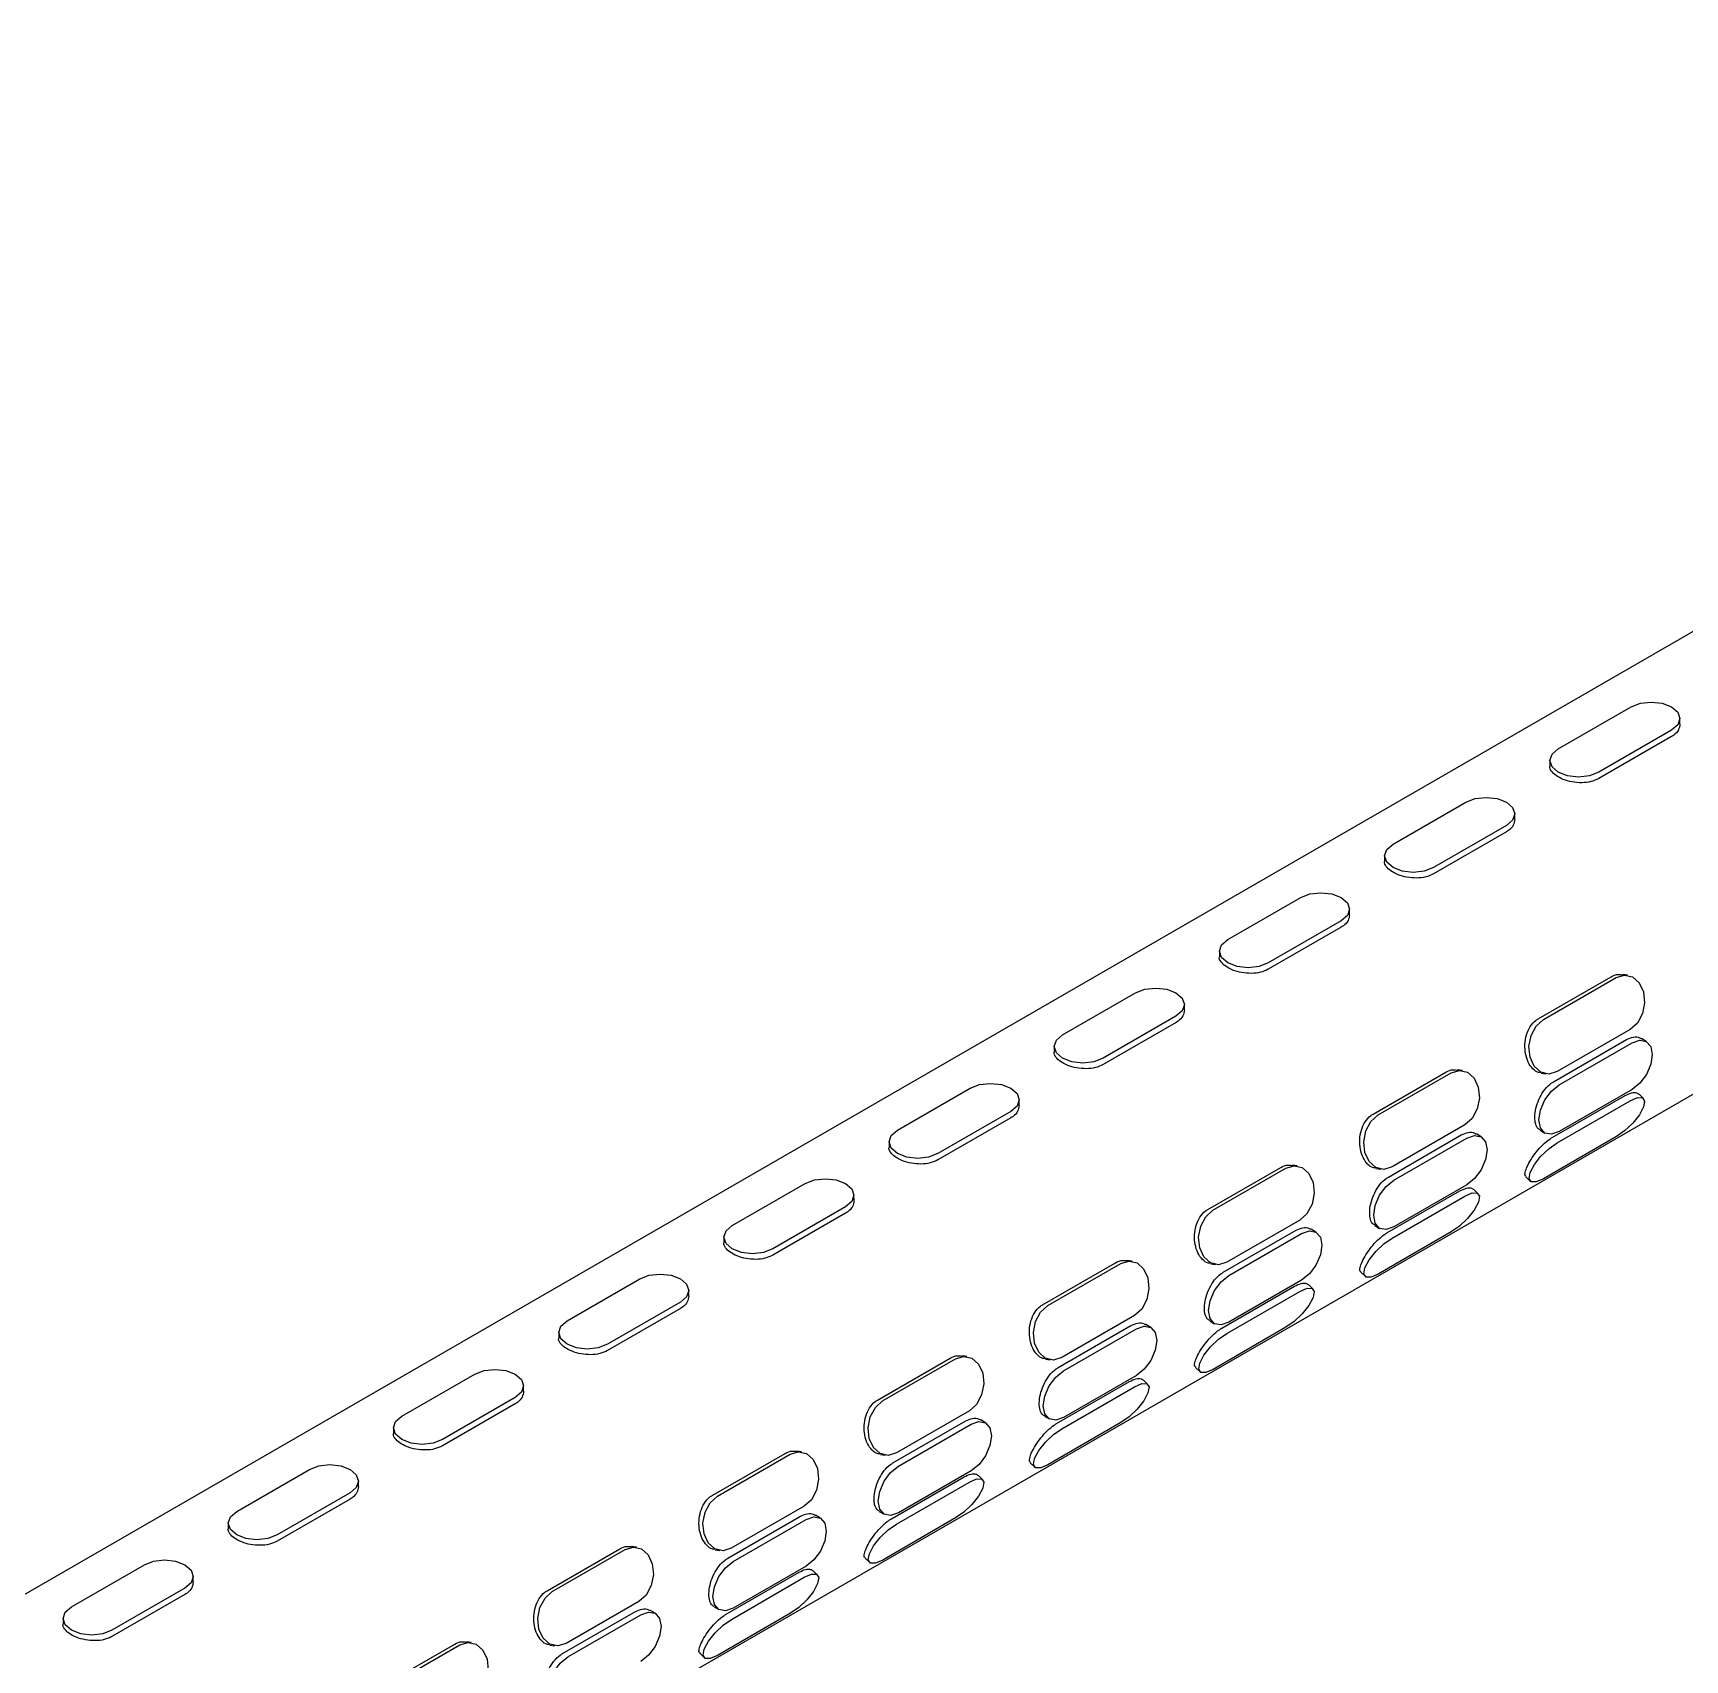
# Model space of a CAD drawing. Extents: x -1084 to 1049, y -151 to 450.
# Drawn here: x -583.2 to -523.1, y 298.6 to 357.8 of the extents above; entities that cross this region are included whole.
import ezdxf

# ---------------------------------------------------------------- set-up
doc = ezdxf.new("R2010")
doc.units = 0
doc.header["$LTSCALE"] = 23.1
doc.header["$MEASUREMENT"] = 0
doc.layers.get('0').update_dxf_attribs({"linetype": 'CONTINUOUS'})

msp = doc.modelspace()

# ---------------------------------------------------------------- linework, layer by layer
at = {"color": 7, "linetype": 'Continuous', "lineweight": 25}
for p, q in [((-485.02756, 357.77315), (-657.6622, 258.11329)), ((-650.37186, 245.48467), (-477.73722, 345.14453)), ((-527.66867, 331.71697), (-525.01729, 333.24758)), ((-523.5443, 332.39881), (-526.19568, 330.86819)), ((-523.23907, 332.62344), (-523.23923, 332.82402)), ((-523.54411, 332.16754), (-526.1955, 330.63693)), ((-527.97374, 331.29175), (-527.97358, 331.09116)), ((-533.67848, 328.24758), (-531.02709, 329.77819)), ((-529.24888, 329.15405), (-529.24904, 329.35464)), ((-529.5541, 328.92942), (-532.20549, 327.39881)), ((-529.55392, 328.69815), (-532.2053, 327.16754)), ((-533.98354, 327.82236), (-533.98338, 327.62178)), ((-539.68828, 324.77819), (-537.0369, 326.30881)), ((-535.25868, 325.68466), (-535.25884, 325.88525)), ((-535.56391, 325.46003), (-538.21529, 323.92942)), ((-535.56372, 325.22877), (-538.21511, 323.69816)), ((-539.99335, 324.35298), (-539.99319, 324.15239)), ((-528.39638, 321.89492), (-525.74499, 323.42554)), ((-528.20833, 321.86563), (-525.55695, 323.39624)), ((-525.14409, 323.48069), (-525.31837, 323.50784)), ((-545.69809, 321.30881), (-543.04671, 322.83942)), ((-541.26849, 322.21527), (-541.26865, 322.41586)), ((-541.57371, 321.99064), (-544.2251, 320.46003)), ((-541.57353, 321.75938), (-544.22492, 320.22877)), ((-527.83519, 319.60756), (-525.1838, 321.13818)), ((-525.05188, 321.50683), (-527.70327, 319.97622)), ((-527.63501, 319.49222), (-524.98363, 321.02283)), ((-524.46293, 321.07442), (-524.63674, 321.17457)), ((-546.00316, 320.88359), (-546.003, 320.683)), ((-534.40618, 318.42554), (-531.7548, 319.95615)), ((-534.21814, 318.39624), (-531.56675, 319.92685)), ((-531.1539, 320.0113), (-531.32817, 320.03845)), ((-528.2904, 319.91893), (-528.11613, 319.89178)), ((-551.7079, 317.83942), (-549.05651, 319.37003)), ((-524.98227, 319.32109), (-527.63366, 317.79048)), ((-524.56592, 318.99876), (-524.72331, 319.15558)), ((-547.58352, 318.52126), (-550.23491, 316.99064)), ((-547.2783, 318.74589), (-547.27845, 318.94647)), ((-527.88937, 317.57221), (-525.23799, 319.10282)), ((-527.7012, 317.38472), (-525.04982, 318.91534)), ((-547.58334, 318.28999), (-550.23472, 316.75938)), ((-531.06169, 318.03745), (-533.71307, 316.50683)), ((-552.01296, 317.4142), (-552.0128, 317.21361)), ((-533.845, 316.13818), (-531.19361, 317.66879)), ((-533.64482, 316.02283), (-530.99343, 317.55344)), ((-530.47274, 317.60503), (-530.64655, 317.70518)), ((-528.32817, 317.83904), (-528.15436, 317.73889)), ((-525.55234, 317.60652), (-528.20372, 316.07591)), ((-540.41599, 314.95615), (-537.7646, 316.48676)), ((-540.22795, 314.92685), (-537.57656, 316.45747)), ((-537.1637, 316.54191), (-537.33798, 316.56906)), ((-534.30021, 316.44954), (-534.12593, 316.42239)), ((-528.84501, 316.14931), (-528.68762, 315.99249)), ((-557.7177, 314.37003), (-555.06632, 315.90064)), ((-533.89918, 314.10282), (-531.24779, 315.63344)), ((-530.99208, 315.8517), (-533.64346, 314.32109)), ((-530.57572, 315.52937), (-530.73311, 315.68619)), ((-553.59333, 315.05187), (-556.24471, 313.52126)), ((-553.2881, 315.2765), (-553.28826, 315.47709)), ((-533.71101, 313.91534), (-531.05962, 315.44595)), ((-553.59314, 314.8206), (-556.24453, 313.28999)), ((-537.0715, 314.56806), (-539.72288, 313.03745)), ((-534.33797, 314.36965), (-534.16416, 314.2695)), ((-558.02277, 313.94481), (-558.02261, 313.74423)), ((-539.8548, 312.66879), (-537.20342, 314.1994)), ((-539.65463, 312.55344), (-537.00324, 314.08405)), ((-536.48254, 314.13564), (-536.65635, 314.2358)), ((-531.56214, 314.13714), (-534.21353, 312.60652)), ((-546.4258, 311.48676), (-543.77441, 313.01737)), ((-546.23775, 311.45747), (-543.58637, 312.98808)), ((-543.17351, 313.07252), (-543.34779, 313.09967)), ((-540.31002, 312.98015), (-540.13574, 312.953)), ((-534.85482, 312.67992), (-534.69743, 312.5231)), ((-563.72751, 310.90064), (-561.07613, 312.43126)), ((-559.29791, 311.80711), (-559.29807, 312.0077)), ((-539.90898, 310.63344), (-537.2576, 312.16405)), ((-539.72082, 310.44595), (-537.06943, 311.97656)), ((-537.00189, 312.38231), (-539.65327, 310.8517)), ((-536.58553, 312.05998), (-536.74292, 312.21681)), ((-559.60313, 311.58248), (-562.25452, 310.05187)), ((-559.60295, 311.35122), (-562.25434, 309.82061)), ((-545.86461, 309.1994), (-543.21322, 310.73001)), ((-543.0813, 311.09867), (-545.73269, 309.56806)), ((-542.49235, 310.66626), (-542.66616, 310.76641)), ((-540.34778, 310.90027), (-540.17397, 310.80011)), ((-564.03258, 310.47543), (-564.03242, 310.27484)), ((-545.66443, 309.08405), (-543.01305, 310.61467)), ((-537.57195, 310.66775), (-540.22334, 309.13714)), ((-552.4356, 308.01737), (-549.78422, 309.54799)), ((-552.24756, 307.98808), (-549.59617, 309.51869)), ((-549.18332, 309.60314), (-549.35759, 309.63029)), ((-546.31982, 309.51076), (-546.14555, 309.48361)), ((-569.73732, 307.43126), (-567.08593, 308.96187)), ((-543.01169, 308.91293), (-545.66308, 307.38232)), ((-540.86463, 309.21054), (-540.70724, 309.05371)), ((-565.30771, 308.33772), (-565.30787, 308.53831)), ((-545.91879, 307.16405), (-543.26741, 308.69466)), ((-545.73062, 306.97656), (-543.07924, 308.50717)), ((-542.59534, 308.5906), (-542.75273, 308.74742)), ((-565.61294, 308.11309), (-568.26433, 306.58248)), ((-565.61276, 307.88183), (-568.26414, 306.35122)), ((-551.87442, 305.73001), (-549.22303, 307.26063)), ((-549.09111, 307.62928), (-551.74249, 306.09867)), ((-551.67424, 305.61467), (-549.02285, 307.14528)), ((-548.50216, 307.19687), (-548.67597, 307.29702)), ((-546.35759, 307.43088), (-546.18377, 307.33073)), ((-543.58176, 307.19836), (-546.23314, 305.66775)), ((-570.04238, 307.00604), (-570.04222, 306.80545)), ((-558.44541, 304.54799), (-555.79402, 306.0786)), ((-558.25737, 304.51869), (-555.60598, 306.0493)), ((-555.19312, 306.13375), (-555.3674, 306.1609)), ((-552.32963, 306.04138), (-552.15535, 306.01423)), ((-575.74712, 303.96187), (-573.09574, 305.49248)), ((-549.0215, 305.44354), (-551.67288, 303.91293)), ((-546.87443, 305.74115), (-546.71704, 305.58433)), ((-571.31752, 304.86834), (-571.31768, 305.06892)), ((-551.9286, 303.69466), (-549.27721, 305.22527)), ((-551.74043, 303.50717), (-549.08904, 305.03779)), ((-548.60514, 305.12121), (-548.76253, 305.27803)), ((-571.62275, 304.64371), (-574.27413, 303.11309)), ((-571.62256, 304.41244), (-574.27395, 302.88183)), ((-555.10091, 304.15989), (-557.7523, 302.62928)), ((-576.05219, 303.53665), (-576.05203, 303.33606)), ((-557.88422, 302.26063), (-555.23284, 303.79124)), ((-557.68405, 302.14528), (-555.03266, 303.67589)), ((-554.51196, 303.72748), (-554.68577, 303.82763)), ((-552.36739, 303.96149), (-552.19358, 303.86134)), ((-549.59156, 303.72897), (-552.24295, 302.19836)), ((-564.45521, 301.0786), (-561.80383, 302.60921)), ((-564.26717, 301.0493), (-561.61579, 302.57992)), ((-561.20293, 302.66436), (-561.37721, 302.69151)), ((-558.33944, 302.57199), (-558.16516, 302.54484)), ((-581.75693, 300.49248), (-579.10555, 302.02309)), ((-557.9384, 300.22527), (-555.28702, 301.75589)), ((-555.03131, 301.97415), (-557.68269, 300.44354)), ((-554.61495, 301.65182), (-554.77234, 301.80864)), ((-552.88424, 302.27176), (-552.72685, 302.11494)), ((-577.63255, 301.17432), (-580.28394, 299.64371)), ((-577.32733, 301.39895), (-577.32749, 301.59954)), ((-557.75024, 300.03779), (-555.09885, 301.5684)), ((-577.63237, 300.94305), (-580.28376, 299.41244)), ((-561.11072, 300.69051), (-563.76211, 299.1599)), ((-558.3772, 300.4921), (-558.20339, 300.39195)), ((-582.062, 300.06726), (-582.06184, 299.86668)), ((-563.89403, 298.79124), (-561.24264, 300.32185)), ((-563.69385, 298.67589), (-561.04247, 300.2065)), ((-560.52177, 300.25809), (-560.69558, 300.35825)), ((-555.60137, 300.25959), (-558.25276, 298.72897)), ((-570.46502, 297.60921), (-567.81364, 299.13982)), ((-570.27698, 297.57992), (-567.62559, 299.11053)), ((-567.21274, 299.19497), (-567.38701, 299.22212)), ((-564.34924, 299.1026), (-564.17497, 299.07545)), ((-558.89405, 298.80237), (-558.73666, 298.64555))]:
    msp.add_line(p, q, dxfattribs=at)
at = {"color": 7, "linetype": 'Continuous', "lineweight": 25, "flags": 128}
for points in [[(-525.01729, 333.24758), (-524.67938, 333.37798), (-524.28079, 333.42392), (-523.8822, 333.37841), (-523.54429, 333.24836), (-523.31851, 333.05359), (-523.23923, 332.82375), (-523.31851, 332.59382), (-523.5443, 332.39881)], [(-526.19568, 330.86819), (-526.53359, 330.73779), (-526.93218, 330.69185), (-527.33076, 330.73737), (-527.66867, 330.86741), (-527.89445, 331.06218), (-527.97374, 331.29203), (-527.89445, 331.52196), (-527.66867, 331.71697)], [(-531.02709, 329.77819), (-530.68919, 329.90859), (-530.2906, 329.95453), (-529.89201, 329.90902), (-529.5541, 329.77898), (-529.32832, 329.58421), (-529.24903, 329.35436), (-529.32832, 329.12443), (-529.5541, 328.92942)], [(-532.20549, 327.39881), (-532.54339, 327.26841), (-532.94198, 327.22247), (-533.34057, 327.26798), (-533.67848, 327.39802), (-533.90426, 327.59279), (-533.98354, 327.82264), (-533.90426, 328.05257), (-533.67848, 328.24758)], [(-537.0369, 326.30881), (-536.69899, 326.43921), (-536.3004, 326.48515), (-535.90182, 326.43963), (-535.56391, 326.30959), (-535.33813, 326.11482), (-535.25884, 325.88497), (-535.33813, 325.65504), (-535.56391, 325.46003)], [(-538.21529, 323.92942), (-538.5532, 323.79902), (-538.95179, 323.75308), (-539.35038, 323.79859), (-539.68829, 323.92864), (-539.91407, 324.12341), (-539.99335, 324.35325), (-539.91407, 324.58318), (-539.68828, 324.77819)], [(-525.55695, 323.39624), (-525.25588, 323.48704), (-524.9622, 323.42018), (-524.72062, 323.20587), (-524.56792, 322.87671), (-524.52734, 322.48282), (-524.60507, 322.08417), (-524.78926, 321.74145), (-525.05188, 321.50683)], [(-543.04671, 322.83942), (-542.7088, 322.96982), (-542.31021, 323.01576), (-541.91162, 322.97024), (-541.57371, 322.8402), (-541.34793, 322.64543), (-541.26865, 322.41558), (-541.34793, 322.18565), (-541.57371, 321.99064)], [(-527.70327, 319.97622), (-528.00433, 319.88543), (-528.29801, 319.95228), (-528.53959, 320.1666), (-528.6923, 320.49575), (-528.73287, 320.88964), (-528.65515, 321.28829), (-528.47096, 321.63101), (-528.20833, 321.86563)], [(-544.2251, 320.46003), (-544.56301, 320.32963), (-544.9616, 320.28369), (-545.36018, 320.32921), (-545.69809, 320.45925), (-545.92387, 320.65402), (-546.00316, 320.88387), (-545.92387, 321.1138), (-545.69809, 321.30881)], [(-524.98363, 321.02283), (-524.70173, 321.12076), (-524.46265, 321.07425), (-524.30278, 320.89038), (-524.24645, 320.59713), (-524.30226, 320.23915), (-524.46169, 319.87094), (-524.70048, 319.54856), (-524.98227, 319.32109)], [(-531.56675, 319.92685), (-531.26569, 320.01765), (-530.97201, 319.9508), (-530.73043, 319.73648), (-530.57773, 319.40732), (-530.53715, 319.01343), (-530.61487, 318.61478), (-530.79907, 318.27206), (-531.06169, 318.03745)], [(-549.05651, 319.37003), (-548.71861, 319.50043), (-548.32002, 319.54637), (-547.92143, 319.50086), (-547.58352, 319.37081), (-547.35774, 319.17604), (-547.27845, 318.9462), (-547.35774, 318.71627), (-547.58352, 318.52126)], [(-527.63366, 317.79048), (-527.91555, 317.69254), (-528.15464, 317.73905), (-528.31451, 317.92293), (-528.37083, 318.21618), (-528.31503, 318.57415), (-528.1556, 318.94236), (-527.91681, 319.26474), (-527.63501, 319.49222)], [(-525.04982, 318.91534), (-524.7871, 319.02823), (-524.60263, 319.02431), (-524.52449, 318.90417), (-524.56458, 318.6861), (-524.7168, 318.40331), (-524.95796, 318.09884), (-525.25137, 317.81904), (-525.55234, 317.60652)], [(-533.71307, 316.50683), (-534.01414, 316.41604), (-534.30782, 316.48289), (-534.5494, 316.69721), (-534.7021, 317.02637), (-534.74268, 317.42025), (-534.66496, 317.8189), (-534.48076, 318.16162), (-534.21814, 318.39624)], [(-550.23491, 316.99064), (-550.57281, 316.86024), (-550.9714, 316.8143), (-551.36999, 316.85982), (-551.7079, 316.98986), (-551.93368, 317.18463), (-552.01296, 317.41448), (-551.93368, 317.64441), (-551.7079, 317.83942)], [(-530.99343, 317.55344), (-530.71154, 317.65138), (-530.47245, 317.60487), (-530.31258, 317.42099), (-530.25626, 317.12774), (-530.31206, 316.76976), (-530.4715, 316.40156), (-530.71029, 316.07918), (-530.99208, 315.8517)], [(-528.20372, 316.07591), (-528.46644, 315.96302), (-528.65091, 315.96694), (-528.72905, 316.08708), (-528.68896, 316.30515), (-528.53674, 316.58794), (-528.29558, 316.89241), (-528.00217, 317.1722), (-527.7012, 317.38472)], [(-537.57656, 316.45747), (-537.27549, 316.54826), (-536.98181, 316.48141), (-536.74023, 316.26709), (-536.58753, 315.93793), (-536.54695, 315.54405), (-536.62468, 315.1454), (-536.80887, 314.80267), (-537.0715, 314.56806)], [(-555.06632, 315.90064), (-554.72841, 316.03104), (-554.32982, 316.07698), (-553.93123, 316.03147), (-553.59333, 315.90143), (-553.36755, 315.70666), (-553.28826, 315.47681), (-553.36755, 315.24688), (-553.59333, 315.05187)], [(-533.64346, 314.32109), (-533.92536, 314.22315), (-534.16444, 314.26966), (-534.32432, 314.45354), (-534.38064, 314.74679), (-534.32483, 315.10477), (-534.1654, 315.47297), (-533.92661, 315.79535), (-533.64482, 316.02283)], [(-531.05962, 315.44595), (-530.79691, 315.55884), (-530.61244, 315.55492), (-530.5343, 315.43478), (-530.57439, 315.21671), (-530.7266, 314.93392), (-530.96777, 314.62945), (-531.26117, 314.34966), (-531.56214, 314.13714)], [(-539.72288, 313.03745), (-540.02395, 312.94665), (-540.31763, 313.0135), (-540.55921, 313.22782), (-540.71191, 313.55698), (-540.75249, 313.95087), (-540.67476, 314.34952), (-540.49057, 314.69224), (-540.22795, 314.92685)], [(-556.24471, 313.52126), (-556.58262, 313.39086), (-556.98121, 313.34492), (-557.3798, 313.39043), (-557.7177, 313.52047), (-557.94349, 313.71524), (-558.02277, 313.94509), (-557.94349, 314.17502), (-557.7177, 314.37003)], [(-537.00324, 314.08405), (-536.72134, 314.18199), (-536.48226, 314.13548), (-536.32239, 313.9516), (-536.26607, 313.65835), (-536.32187, 313.30038), (-536.4813, 312.93217), (-536.72009, 312.60979), (-537.00189, 312.38231)], [(-534.21353, 312.60652), (-534.47625, 312.49363), (-534.66072, 312.49755), (-534.73886, 312.61769), (-534.69877, 312.83576), (-534.54655, 313.11855), (-534.30538, 313.42302), (-534.01198, 313.70282), (-533.71101, 313.91534)], [(-561.07613, 312.43126), (-560.73822, 312.56166), (-560.33963, 312.6076), (-559.94104, 312.56208), (-559.60313, 312.43204), (-559.37735, 312.23727), (-559.29807, 312.00742), (-559.37735, 311.77749), (-559.60313, 311.58248)], [(-543.58637, 312.98808), (-543.2853, 313.07887), (-542.99162, 313.01202), (-542.75004, 312.7977), (-542.59734, 312.46854), (-542.55676, 312.07466), (-542.63449, 311.67601), (-542.81868, 311.33329), (-543.0813, 311.09867)], [(-539.65327, 310.8517), (-539.93517, 310.75377), (-540.17425, 310.80028), (-540.33412, 310.98415), (-540.39044, 311.2774), (-540.33464, 311.63538), (-540.17521, 312.00359), (-539.93642, 312.32597), (-539.65463, 312.55344)], [(-537.06943, 311.97656), (-536.80671, 312.08945), (-536.62224, 312.08553), (-536.5441, 311.96539), (-536.58419, 311.74733), (-536.73641, 311.46453), (-536.97758, 311.16006), (-537.27098, 310.88027), (-537.57195, 310.66775)], [(-545.73269, 309.56806), (-546.03375, 309.47726), (-546.32743, 309.54411), (-546.56901, 309.75843), (-546.72172, 310.08759), (-546.76229, 310.48148), (-546.68457, 310.88013), (-546.50037, 311.22285), (-546.23775, 311.45747)], [(-562.25452, 310.05187), (-562.59243, 309.92147), (-562.99102, 309.87553), (-563.3896, 309.92104), (-563.72751, 310.05109), (-563.95329, 310.24586), (-564.03258, 310.4757), (-563.95329, 310.70563), (-563.72751, 310.90064)], [(-543.01305, 310.61467), (-542.73115, 310.7126), (-542.49207, 310.66609), (-542.3322, 310.48222), (-542.27587, 310.18897), (-542.33168, 309.83099), (-542.49111, 309.46278), (-542.7299, 309.1404), (-543.01169, 308.91293)], [(-540.22334, 309.13714), (-540.48605, 309.02424), (-540.67052, 309.02817), (-540.74866, 309.14831), (-540.70857, 309.36637), (-540.55636, 309.64917), (-540.31519, 309.95364), (-540.02179, 310.23343), (-539.72082, 310.44595)], [(-549.59617, 309.51869), (-549.29511, 309.60949), (-549.00143, 309.54263), (-548.75985, 309.32832), (-548.60715, 308.99916), (-548.56657, 308.60527), (-548.64429, 308.20662), (-548.82849, 307.8639), (-549.09111, 307.62928)], [(-567.08593, 308.96187), (-566.74803, 309.09227), (-566.34944, 309.13821), (-565.95085, 309.09269), (-565.61294, 308.96265), (-565.38716, 308.76788), (-565.30787, 308.53803), (-565.38716, 308.3081), (-565.61294, 308.11309)], [(-545.66308, 307.38232), (-545.94497, 307.28438), (-546.18406, 307.33089), (-546.34393, 307.51476), (-546.40025, 307.80801), (-546.34445, 308.16599), (-546.18502, 308.5342), (-545.94623, 308.85658), (-545.66443, 309.08405)], [(-543.07924, 308.50717), (-542.81652, 308.62007), (-542.63205, 308.61614), (-542.55391, 308.496), (-542.594, 308.27794), (-542.74622, 307.99514), (-542.98738, 307.69067), (-543.28079, 307.41088), (-543.58176, 307.19836)], [(-551.74249, 306.09867), (-552.04356, 306.00788), (-552.33724, 306.07473), (-552.57882, 306.28905), (-552.73152, 306.6182), (-552.7721, 307.01209), (-552.69438, 307.41074), (-552.51018, 307.75346), (-552.24756, 307.98808)], [(-568.26433, 306.58248), (-568.60223, 306.45208), (-569.00082, 306.40614), (-569.39941, 306.45166), (-569.73732, 306.5817), (-569.9631, 306.77647), (-570.04238, 307.00632), (-569.9631, 307.23625), (-569.73732, 307.43126)], [(-549.02285, 307.14528), (-548.74096, 307.24321), (-548.50187, 307.1967), (-548.342, 307.01283), (-548.28568, 306.71958), (-548.34148, 306.3616), (-548.50092, 305.99339), (-548.73971, 305.67101), (-549.0215, 305.44354)], [(-546.23314, 305.66775), (-546.49586, 305.55486), (-546.68033, 305.55878), (-546.75847, 305.67892), (-546.71838, 305.89699), (-546.56616, 306.17978), (-546.325, 306.48425), (-546.03159, 306.76404), (-545.73062, 306.97656)], [(-555.60598, 306.0493), (-555.30491, 306.1401), (-555.01123, 306.07325), (-554.76965, 305.85893), (-554.61695, 305.52977), (-554.57637, 305.13588), (-554.6541, 304.73723), (-554.83829, 304.39451), (-555.10091, 304.15989)], [(-573.09574, 305.49248), (-572.75783, 305.62288), (-572.35924, 305.66882), (-571.96065, 305.6233), (-571.62275, 305.49326), (-571.39697, 305.29849), (-571.31768, 305.06865), (-571.39697, 304.83872), (-571.62275, 304.64371)], [(-551.67288, 303.91293), (-551.95478, 303.81499), (-552.19386, 303.8615), (-552.35374, 304.04538), (-552.41006, 304.33863), (-552.35425, 304.6966), (-552.19482, 305.06481), (-551.95603, 305.38719), (-551.67424, 305.61467)], [(-549.08904, 305.03779), (-548.82633, 305.15068), (-548.64186, 305.14676), (-548.56372, 305.02662), (-548.60381, 304.80855), (-548.75602, 304.52576), (-548.99719, 304.22129), (-549.29059, 303.94149), (-549.59156, 303.72897)], [(-557.7523, 302.62928), (-558.05337, 302.53849), (-558.34705, 302.60534), (-558.58863, 302.81966), (-558.74133, 303.14882), (-558.78191, 303.5427), (-558.70418, 303.94135), (-558.51999, 304.28407), (-558.25737, 304.51869)], [(-574.27413, 303.11309), (-574.61204, 302.98269), (-575.01063, 302.93675), (-575.40922, 302.98227), (-575.74712, 303.11231), (-575.97291, 303.30708), (-576.05219, 303.53693), (-575.97291, 303.76686), (-575.74712, 303.96187)], [(-555.03266, 303.67589), (-554.75076, 303.77383), (-554.51168, 303.72732), (-554.35181, 303.54344), (-554.29549, 303.25019), (-554.35129, 302.89221), (-554.51072, 302.52401), (-554.74951, 302.20163), (-555.03131, 301.97415)], [(-552.24295, 302.19836), (-552.50567, 302.08547), (-552.69014, 302.08939), (-552.76828, 302.20953), (-552.72819, 302.4276), (-552.57597, 302.71039), (-552.3348, 303.01486), (-552.0414, 303.29465), (-551.74043, 303.50717)], [(-561.61579, 302.57992), (-561.31472, 302.67071), (-561.02104, 302.60386), (-560.77946, 302.38954), (-560.62676, 302.06038), (-560.58618, 301.6665), (-560.66391, 301.26785), (-560.8481, 300.92512), (-561.11072, 300.69051)], [(-579.10555, 302.02309), (-578.76764, 302.15349), (-578.36905, 302.19943), (-577.97046, 302.15392), (-577.63255, 302.02388), (-577.40677, 301.82911), (-577.32749, 301.59926), (-577.40677, 301.36933), (-577.63255, 301.17432)], [(-557.68269, 300.44354), (-557.96459, 300.3456), (-558.20367, 300.39211), (-558.36354, 300.57599), (-558.41986, 300.86924), (-558.36406, 301.22722), (-558.20463, 301.59542), (-557.96584, 301.9178), (-557.68405, 302.14528)], [(-555.09885, 301.5684), (-554.83613, 301.68129), (-554.65166, 301.67737), (-554.57352, 301.55723), (-554.61361, 301.33916), (-554.76583, 301.05637), (-555.007, 300.7519), (-555.3004, 300.47211), (-555.60137, 300.25959)], [(-580.28394, 299.64371), (-580.62185, 299.51331), (-581.02044, 299.46737), (-581.41902, 299.51288), (-581.75693, 299.64292), (-581.98271, 299.83769), (-582.062, 300.06754), (-581.98271, 300.29747), (-581.75693, 300.49248)], [(-563.76211, 299.1599), (-564.06317, 299.0691), (-564.35685, 299.13595), (-564.59843, 299.35027), (-564.75114, 299.67943), (-564.79171, 300.07332), (-564.71399, 300.47197), (-564.52979, 300.81469), (-564.26717, 301.0493)], [(-561.04247, 300.2065), (-560.76057, 300.30444), (-560.52149, 300.25793), (-560.36162, 300.07405), (-560.30529, 299.7808), (-560.3611, 299.42283), (-560.52053, 299.05462), (-560.75932, 298.73224), (-561.04111, 298.50476)], [(-558.25276, 298.72897), (-558.51547, 298.61608), (-558.69994, 298.62), (-558.77808, 298.74014), (-558.73799, 298.95821), (-558.58578, 299.241), (-558.34461, 299.54547), (-558.05121, 299.82527), (-557.75024, 300.03779)], [(-567.62559, 299.11053), (-567.32453, 299.20132), (-567.03085, 299.13447), (-566.78927, 298.92015), (-566.63657, 298.59099), (-566.59599, 298.19711), (-566.67371, 297.79846), (-566.85791, 297.45574), (-567.12053, 297.22112)], [(-563.6925, 296.97415), (-563.97439, 296.87622), (-564.21348, 296.92273), (-564.37335, 297.1066), (-564.42967, 297.39985), (-564.37387, 297.75783), (-564.21444, 298.12604), (-563.97565, 298.44842), (-563.69385, 298.67589)]]:
    msp.add_lwpolyline(points, dxfattribs=at)
at = {"color": 7, "linetype": 'Continuous', "lineweight": 25}
for points, knots in [([(-523.23996, 332.62352), (-523.25076, 332.55031), (-523.27254, 332.4027), (-523.41021, 332.25159), (-523.51694, 332.1846), (-523.54411, 332.16754)], [0, 0, 0, 0, 0.42312591, 0.85310879, 1, 1, 1, 1]), ([(-526.1955, 330.63693), (-526.2859, 330.59542), (-526.4667, 330.51241), (-526.81165, 330.4772), (-527.16537, 330.5085), (-527.49451, 330.60219), (-527.76293, 330.7411), (-527.92375, 330.90775), (-527.99233, 331.02977), (-527.97298, 331.09016), (-527.97269, 331.09108)], [0, 0, 0, 0, 0.14221509, 0.28439485, 0.42748983, 0.5711953, 0.71391374, 0.85560215, 0.99779149, 1, 1, 1, 1]), ([(-529.24977, 329.15413), (-529.26057, 329.08092), (-529.28235, 328.93331), (-529.42002, 328.7822), (-529.52674, 328.71521), (-529.55392, 328.69815)], [0, 0, 0, 0, 0.42312591, 0.85310879, 1, 1, 1, 1]), ([(-532.2053, 327.16754), (-532.29571, 327.12603), (-532.4765, 327.04302), (-532.82146, 327.00781), (-533.17518, 327.03911), (-533.50432, 327.13281), (-533.77273, 327.27172), (-533.93356, 327.43836), (-534.00214, 327.56038), (-533.98279, 327.62077), (-533.98249, 327.62169)], [0, 0, 0, 0, 0.14221509, 0.28439485, 0.42748983, 0.5711953, 0.71391374, 0.85560215, 0.99779149, 1, 1, 1, 1]), ([(-535.25957, 325.68474), (-535.27037, 325.61153), (-535.29215, 325.46392), (-535.42983, 325.31281), (-535.53655, 325.24582), (-535.56372, 325.22877)], [0, 0, 0, 0, 0.42312591, 0.85310879, 1, 1, 1, 1]), ([(-538.21511, 323.69816), (-538.30552, 323.65664), (-538.48631, 323.57363), (-538.83126, 323.53842), (-539.18499, 323.56973), (-539.51412, 323.66342), (-539.78254, 323.80233), (-539.94337, 323.96897), (-540.01194, 324.09099), (-539.9926, 324.15138), (-539.9923, 324.15231)], [0, 0, 0, 0, 0.14221509, 0.28439485, 0.42748983, 0.5711953, 0.71391374, 0.85560215, 0.99779149, 1, 1, 1, 1]), ([(-525.74499, 323.42554), (-525.6585, 323.46641), (-525.51969, 323.53202), (-525.37477, 323.50444), (-525.32015, 323.49404)], [0, 0, 0, 0, 0.62307917, 1, 1, 1, 1]), ([(-541.26938, 322.21536), (-541.28018, 322.14214), (-541.30196, 321.99453), (-541.43963, 321.84343), (-541.54636, 321.77644), (-541.57353, 321.75938)], [0, 0, 0, 0, 0.42312591, 0.85310879, 1, 1, 1, 1]), ([(-528.28862, 319.93272), (-528.32089, 319.93422), (-528.43539, 319.93954), (-528.60355, 320.06838), (-528.76886, 320.30303), (-528.86706, 320.61808), (-528.89011, 320.96751), (-528.83297, 321.31618), (-528.69561, 321.6238), (-528.53326, 321.80811), (-528.42416, 321.8773), (-528.39638, 321.89492)], [0, 0, 0, 0, 0.05078766, 0.1802188, 0.31020213, 0.43929268, 0.56745156, 0.69606354, 0.82581931, 0.95564784, 1, 1, 1, 1]), ([(-525.1838, 321.13818), (-525.10107, 321.17444), (-524.93561, 321.24696), (-524.74209, 321.24018), (-524.66369, 321.17895), (-524.64369, 321.16333)], [0, 0, 0, 0, 0.42696802, 0.85382997, 1, 1, 1, 1]), ([(-544.22492, 320.22877), (-544.31532, 320.18726), (-544.49612, 320.10424), (-544.84107, 320.06904), (-545.19479, 320.10034), (-545.52393, 320.19403), (-545.79235, 320.33294), (-545.95317, 320.49959), (-546.02175, 320.6216), (-546.0024, 320.68199), (-546.00211, 320.68292)], [0, 0, 0, 0, 0.142215089, 0.284394849, 0.42748983, 0.571195303, 0.713913737, 0.855602149, 0.997791488, 1, 1, 1, 1]), ([(-531.7548, 319.95615), (-531.66831, 319.99703), (-531.52949, 320.06263), (-531.38458, 320.03505), (-531.32996, 320.02465)], [0, 0, 0, 0, 0.62307917, 1, 1, 1, 1]), ([(-528.32122, 317.85028), (-528.3561, 317.87008), (-528.44409, 317.91999), (-528.51229, 318.11227), (-528.52661, 318.38972), (-528.4674, 318.71397), (-528.34139, 319.04377), (-528.15516, 319.34053), (-527.97372, 319.52107), (-527.86331, 319.59001), (-527.83519, 319.60756)], [0, 0, 0, 0, 0.09433935, 0.23793961, 0.38055355, 0.52213823, 0.66422346, 0.80757232, 0.95100155, 1, 1, 1, 1]), ([(-525.23799, 319.10282), (-525.15785, 319.14152), (-524.99758, 319.21892), (-524.81627, 319.22613), (-524.75654, 319.17006), (-524.73169, 319.14675)], [0, 0, 0, 0, 0.36879429, 0.73749696, 1, 1, 1, 1]), ([(-547.27919, 318.74597), (-547.28999, 318.67276), (-547.31177, 318.52515), (-547.44944, 318.37404), (-547.55616, 318.30705), (-547.58334, 318.28999)], [0, 0, 0, 0, 0.42312591, 0.85310879, 1, 1, 1, 1]), ([(-534.29843, 316.46334), (-534.3307, 316.46483), (-534.4452, 316.47015), (-534.61336, 316.59899), (-534.77867, 316.83365), (-534.87686, 317.14869), (-534.89992, 317.49812), (-534.84277, 317.84679), (-534.70542, 318.15441), (-534.54307, 318.33872), (-534.43396, 318.40792), (-534.40618, 318.42554)], [0, 0, 0, 0, 0.05078766, 0.1802188, 0.31020213, 0.43929268, 0.56745156, 0.69606354, 0.82581931, 0.95564784, 1, 1, 1, 1]), ([(-531.19361, 317.66879), (-531.11087, 317.70505), (-530.94541, 317.77757), (-530.7519, 317.77079), (-530.6735, 317.70956), (-530.6535, 317.69394)], [0, 0, 0, 0, 0.42696802, 0.85382997, 1, 1, 1, 1]), ([(-528.83663, 316.15814), (-528.84581, 316.16233), (-528.88649, 316.1809), (-528.8769, 316.30106), (-528.8083, 316.50883), (-528.66542, 316.77294), (-528.46845, 317.05428), (-528.23117, 317.31856), (-528.02963, 317.48678), (-527.91784, 317.55487), (-527.88937, 317.57221)], [0, 0, 0, 0, 0.04415571, 0.19571302, 0.34622935, 0.49565939, 0.64561772, 0.79690969, 0.94828649, 1, 1, 1, 1]), ([(-550.23472, 316.75938), (-550.32513, 316.71787), (-550.50592, 316.63486), (-550.85087, 316.59965), (-551.2046, 316.63095), (-551.53374, 316.72464), (-551.80215, 316.86355), (-551.96298, 317.0302), (-552.03156, 317.15222), (-552.01221, 317.21261), (-552.01191, 317.21353)], [0, 0, 0, 0, 0.14221509, 0.28439485, 0.42748983, 0.5711953, 0.71391374, 0.85560215, 0.99779149, 1, 1, 1, 1]), ([(-537.7646, 316.48676), (-537.67811, 316.52764), (-537.5393, 316.59325), (-537.39439, 316.56566), (-537.33977, 316.55526)], [0, 0, 0, 0, 0.62307917, 1, 1, 1, 1]), ([(-534.33102, 314.3809), (-534.36591, 314.40069), (-534.4539, 314.45061), (-534.52209, 314.64288), (-534.53642, 314.92034), (-534.47721, 315.24458), (-534.3512, 315.57438), (-534.16497, 315.87114), (-533.98353, 316.05168), (-533.87311, 316.12062), (-533.845, 316.13818)], [0, 0, 0, 0, 0.094339349, 0.237939609, 0.380553552, 0.522138228, 0.664223464, 0.807572317, 0.951001551, 1, 1, 1, 1]), ([(-531.24779, 315.63344), (-531.16765, 315.67214), (-531.00739, 315.74953), (-530.82608, 315.75674), (-530.76634, 315.70068), (-530.7415, 315.67736)], [0, 0, 0, 0, 0.36879429, 0.73749696, 1, 1, 1, 1]), ([(-553.28899, 315.27658), (-553.29979, 315.20337), (-553.32157, 315.05576), (-553.45925, 314.90465), (-553.56597, 314.83766), (-553.59314, 314.8206)], [0, 0, 0, 0, 0.42312591, 0.85310879, 1, 1, 1, 1]), ([(-540.30823, 312.99395), (-540.3405, 312.99545), (-540.45501, 313.00076), (-540.62317, 313.1296), (-540.78848, 313.36426), (-540.88667, 313.6793), (-540.90972, 314.02874), (-540.85258, 314.37741), (-540.71522, 314.68502), (-540.55287, 314.86933), (-540.44377, 314.93853), (-540.41599, 314.95615)], [0, 0, 0, 0, 0.050787658, 0.180218798, 0.310202135, 0.439292683, 0.567451565, 0.69606354, 0.82581931, 0.955647838, 1, 1, 1, 1]), ([(-556.24453, 313.28999), (-556.33494, 313.24848), (-556.51573, 313.16547), (-556.86068, 313.13026), (-557.21441, 313.16156), (-557.54354, 313.25526), (-557.81196, 313.39417), (-557.97279, 313.56081), (-558.04136, 313.68283), (-558.02202, 313.74322), (-558.02172, 313.74414)], [0, 0, 0, 0, 0.14221509, 0.28439485, 0.42748983, 0.5711953, 0.71391374, 0.85560215, 0.99779149, 1, 1, 1, 1]), ([(-537.20342, 314.1994), (-537.12068, 314.23566), (-536.95522, 314.30818), (-536.76171, 314.30141), (-536.6833, 314.24017), (-536.6633, 314.22455)], [0, 0, 0, 0, 0.42696802, 0.85382997, 1, 1, 1, 1]), ([(-534.84644, 312.68876), (-534.85561, 312.69294), (-534.8963, 312.71151), (-534.88671, 312.83167), (-534.8181, 313.03944), (-534.67522, 313.30355), (-534.47825, 313.58489), (-534.24098, 313.84917), (-534.03944, 314.01739), (-533.92764, 314.08549), (-533.89918, 314.10282)], [0, 0, 0, 0, 0.04415571, 0.19571302, 0.34622935, 0.49565939, 0.64561772, 0.79690969, 0.94828649, 1, 1, 1, 1]), ([(-543.77441, 313.01737), (-543.68792, 313.05825), (-543.54911, 313.12386), (-543.40419, 313.09627), (-543.34957, 313.08588)], [0, 0, 0, 0, 0.62307917, 1, 1, 1, 1]), ([(-540.34083, 310.91151), (-540.37571, 310.9313), (-540.4637, 310.98122), (-540.5319, 311.1735), (-540.54623, 311.45095), (-540.48701, 311.7752), (-540.36101, 312.10499), (-540.17478, 312.40175), (-539.99333, 312.5823), (-539.88292, 312.65123), (-539.8548, 312.66879)], [0, 0, 0, 0, 0.09433935, 0.23793961, 0.38055355, 0.52213823, 0.66422346, 0.80757232, 0.95100155, 1, 1, 1, 1]), ([(-537.2576, 312.16405), (-537.17746, 312.20275), (-537.0172, 312.28014), (-536.83589, 312.28735), (-536.77615, 312.23129), (-536.75131, 312.20797)], [0, 0, 0, 0, 0.36879429, 0.737496963, 1, 1, 1, 1]), ([(-559.2988, 311.80719), (-559.3096, 311.73398), (-559.33138, 311.58637), (-559.46905, 311.43526), (-559.57578, 311.36827), (-559.60295, 311.35122)], [0, 0, 0, 0, 0.42312591, 0.85310879, 1, 1, 1, 1]), ([(-546.31804, 309.52456), (-546.35031, 309.52606), (-546.46481, 309.53137), (-546.63297, 309.66021), (-546.79828, 309.89487), (-546.89648, 310.20992), (-546.91953, 310.55935), (-546.86239, 310.90802), (-546.72503, 311.21563), (-546.56268, 311.39995), (-546.45358, 311.46914), (-546.4258, 311.48676)], [0, 0, 0, 0, 0.05078766, 0.1802188, 0.31020213, 0.43929268, 0.56745156, 0.69606354, 0.82581931, 0.95564784, 1, 1, 1, 1]), ([(-543.21322, 310.73001), (-543.13048, 310.76628), (-542.96503, 310.83879), (-542.77151, 310.83202), (-542.69311, 310.77079), (-542.67311, 310.75517)], [0, 0, 0, 0, 0.42696802, 0.85382997, 1, 1, 1, 1]), ([(-562.25434, 309.82061), (-562.34474, 309.77909), (-562.52554, 309.69608), (-562.87049, 309.66087), (-563.22421, 309.69218), (-563.55335, 309.78587), (-563.82177, 309.92478), (-563.98259, 310.09142), (-564.05117, 310.21344), (-564.03182, 310.27383), (-564.03153, 310.27476)], [0, 0, 0, 0, 0.14221509, 0.28439485, 0.42748983, 0.5711953, 0.71391374, 0.85560215, 0.99779149, 1, 1, 1, 1]), ([(-540.85624, 309.21937), (-540.86542, 309.22356), (-540.9061, 309.24212), (-540.89652, 309.36229), (-540.82791, 309.57006), (-540.68503, 309.83417), (-540.48806, 310.1155), (-540.25078, 310.37978), (-540.04925, 310.54801), (-539.93745, 310.6161), (-539.90898, 310.63344)], [0, 0, 0, 0, 0.04415571, 0.19571302, 0.34622935, 0.49565939, 0.64561772, 0.79690969, 0.94828649, 1, 1, 1, 1]), ([(-549.78422, 309.54799), (-549.69773, 309.58886), (-549.55891, 309.65447), (-549.414, 309.62689), (-549.35938, 309.61649)], [0, 0, 0, 0, 0.62307917, 1, 1, 1, 1]), ([(-546.35063, 307.44212), (-546.38552, 307.46191), (-546.47351, 307.51183), (-546.54171, 307.70411), (-546.55603, 307.98156), (-546.49682, 308.30581), (-546.37081, 308.63561), (-546.18458, 308.93236), (-546.00314, 309.11291), (-545.89273, 309.18185), (-545.86461, 309.1994)], [0, 0, 0, 0, 0.094339349, 0.237939609, 0.380553552, 0.522138228, 0.664223464, 0.807572317, 0.951001551, 1, 1, 1, 1]), ([(-565.30861, 308.33781), (-565.31941, 308.26459), (-565.34119, 308.11698), (-565.47886, 307.96588), (-565.58558, 307.89889), (-565.61276, 307.88183)], [0, 0, 0, 0, 0.42312591, 0.85310879, 1, 1, 1, 1]), ([(-543.26741, 308.69466), (-543.18727, 308.73336), (-543.027, 308.81075), (-542.84569, 308.81797), (-542.78596, 308.7619), (-542.76111, 308.73859)], [0, 0, 0, 0, 0.36879429, 0.737496963, 1, 1, 1, 1]), ([(-552.32785, 306.05517), (-552.36011, 306.05667), (-552.47462, 306.06199), (-552.64278, 306.19083), (-552.80809, 306.42548), (-552.90628, 306.74053), (-552.92934, 307.08996), (-552.87219, 307.43863), (-552.73484, 307.74625), (-552.57249, 307.93056), (-552.46338, 307.99975), (-552.4356, 308.01737)], [0, 0, 0, 0, 0.05078766, 0.1802188, 0.31020213, 0.43929268, 0.56745156, 0.69606354, 0.82581931, 0.95564784, 1, 1, 1, 1]), ([(-549.22303, 307.26063), (-549.14029, 307.29689), (-548.97483, 307.36941), (-548.78132, 307.36263), (-548.70292, 307.3014), (-548.68292, 307.28578)], [0, 0, 0, 0, 0.42696802, 0.85382997, 1, 1, 1, 1]), ([(-546.86605, 305.74998), (-546.87523, 305.75417), (-546.91591, 305.77274), (-546.90632, 305.8929), (-546.83772, 306.10067), (-546.69484, 306.36478), (-546.49787, 306.64612), (-546.26059, 306.91039), (-546.05905, 307.07862), (-545.94726, 307.14671), (-545.91879, 307.16405)], [0, 0, 0, 0, 0.04415571, 0.19571302, 0.34622935, 0.49565939, 0.64561772, 0.79690969, 0.94828649, 1, 1, 1, 1]), ([(-568.26414, 306.35122), (-568.35455, 306.30971), (-568.53534, 306.22669), (-568.88029, 306.19149), (-569.23402, 306.22279), (-569.56316, 306.31648), (-569.83157, 306.45539), (-569.9924, 306.62204), (-570.06098, 306.74405), (-570.04163, 306.80444), (-570.04133, 306.80537)], [0, 0, 0, 0, 0.14221509, 0.28439485, 0.42748983, 0.5711953, 0.71391374, 0.85560215, 0.99779149, 1, 1, 1, 1]), ([(-555.79402, 306.0786), (-555.70753, 306.11948), (-555.56872, 306.18508), (-555.42381, 306.1575), (-555.36919, 306.1471)], [0, 0, 0, 0, 0.62307917, 1, 1, 1, 1]), ([(-552.36044, 303.97273), (-552.39533, 303.99253), (-552.48332, 304.04244), (-552.55151, 304.23472), (-552.56584, 304.51217), (-552.50663, 304.83642), (-552.38062, 305.16622), (-552.19439, 305.46298), (-552.01295, 305.64352), (-551.90253, 305.71246), (-551.87442, 305.73001)], [0, 0, 0, 0, 0.09433935, 0.23793961, 0.38055355, 0.52213823, 0.66422346, 0.80757232, 0.95100155, 1, 1, 1, 1]), ([(-549.27721, 305.22527), (-549.19707, 305.26397), (-549.03681, 305.34137), (-548.8555, 305.34858), (-548.79576, 305.29251), (-548.77092, 305.2692)], [0, 0, 0, 0, 0.36879429, 0.73749696, 1, 1, 1, 1]), ([(-571.31841, 304.86842), (-571.32921, 304.79521), (-571.35099, 304.6476), (-571.48866, 304.49649), (-571.59539, 304.4295), (-571.62256, 304.41244)], [0, 0, 0, 0, 0.42312591, 0.85310879, 1, 1, 1, 1]), ([(-558.33765, 302.58579), (-558.36992, 302.58728), (-558.48443, 302.5926), (-558.65259, 302.72144), (-558.8179, 302.9561), (-558.91609, 303.27114), (-558.93914, 303.62057), (-558.882, 303.96924), (-558.74464, 304.27686), (-558.58229, 304.46117), (-558.47319, 304.53037), (-558.44541, 304.54799)], [0, 0, 0, 0, 0.05078766, 0.1802188, 0.31020213, 0.43929268, 0.56745156, 0.69606354, 0.82581931, 0.95564784, 1, 1, 1, 1]), ([(-555.23284, 303.79124), (-555.1501, 303.8275), (-554.98464, 303.90002), (-554.79112, 303.89324), (-554.71272, 303.83201), (-554.69272, 303.81639)], [0, 0, 0, 0, 0.42696802, 0.85382997, 1, 1, 1, 1]), ([(-552.87586, 302.28059), (-552.88503, 302.28478), (-552.92572, 302.30335), (-552.91613, 302.42351), (-552.84752, 302.63128), (-552.70464, 302.89539), (-552.50767, 303.17673), (-552.2704, 303.44101), (-552.06886, 303.60923), (-551.95706, 303.67732), (-551.9286, 303.69466)], [0, 0, 0, 0, 0.044155713, 0.195713018, 0.346229355, 0.495659391, 0.645617723, 0.796909691, 0.948286494, 1, 1, 1, 1]), ([(-574.27395, 302.88183), (-574.36436, 302.84032), (-574.54515, 302.75731), (-574.8901, 302.7221), (-575.24383, 302.7534), (-575.57296, 302.84709), (-575.84138, 302.986), (-576.00221, 303.15265), (-576.07078, 303.27467), (-576.05144, 303.33506), (-576.05114, 303.33598)], [0, 0, 0, 0, 0.142215089, 0.284394849, 0.42748983, 0.571195303, 0.713913737, 0.855602149, 0.997791488, 1, 1, 1, 1]), ([(-561.80383, 302.60921), (-561.71734, 302.65009), (-561.57853, 302.7157), (-561.43361, 302.68811), (-561.37899, 302.67771)], [0, 0, 0, 0, 0.62307917, 1, 1, 1, 1]), ([(-558.37025, 300.50335), (-558.40513, 300.52314), (-558.49312, 300.57306), (-558.56132, 300.76533), (-558.57565, 301.04279), (-558.51643, 301.36703), (-558.39043, 301.69683), (-558.2042, 301.99359), (-558.02275, 302.17413), (-557.91234, 302.24307), (-557.88422, 302.26063)], [0, 0, 0, 0, 0.09433935, 0.23793961, 0.38055355, 0.52213823, 0.66422346, 0.80757232, 0.95100155, 1, 1, 1, 1]), ([(-555.28702, 301.75589), (-555.20688, 301.79459), (-555.04662, 301.87198), (-554.86531, 301.87919), (-554.80557, 301.82313), (-554.78073, 301.79981)], [0, 0, 0, 0, 0.36879429, 0.73749696, 1, 1, 1, 1]), ([(-577.32822, 301.39903), (-577.33902, 301.32582), (-577.3608, 301.17821), (-577.49847, 301.0271), (-577.60519, 300.96011), (-577.63237, 300.94305)], [0, 0, 0, 0, 0.42312591, 0.85310879, 1, 1, 1, 1]), ([(-564.34746, 299.1164), (-564.37973, 299.1179), (-564.49423, 299.12321), (-564.66239, 299.25205), (-564.8277, 299.48671), (-564.9259, 299.80175), (-564.94895, 300.15119), (-564.89181, 300.49986), (-564.75445, 300.80747), (-564.5921, 300.99178), (-564.483, 301.06098), (-564.45521, 301.0786)], [0, 0, 0, 0, 0.050787658, 0.180218798, 0.310202135, 0.439292683, 0.567451565, 0.69606354, 0.82581931, 0.955647838, 1, 1, 1, 1]), ([(-561.24264, 300.32185), (-561.1599, 300.35811), (-560.99445, 300.43063), (-560.80093, 300.42386), (-560.72253, 300.36262), (-560.70253, 300.347)], [0, 0, 0, 0, 0.42696802, 0.85382997, 1, 1, 1, 1]), ([(-558.88566, 298.81121), (-558.89484, 298.81539), (-558.93552, 298.83396), (-558.92594, 298.95412), (-558.85733, 299.16189), (-558.71445, 299.426), (-558.51748, 299.70734), (-558.2802, 299.97162), (-558.07867, 300.13984), (-557.96687, 300.20794), (-557.9384, 300.22527)], [0, 0, 0, 0, 0.04415571, 0.19571302, 0.34622935, 0.49565939, 0.64561772, 0.79690969, 0.94828649, 1, 1, 1, 1]), ([(-580.28376, 299.41244), (-580.37416, 299.37093), (-580.55496, 299.28792), (-580.89991, 299.25271), (-581.25363, 299.28401), (-581.58277, 299.37771), (-581.85119, 299.51662), (-582.01201, 299.68326), (-582.08059, 299.80528), (-582.06124, 299.86567), (-582.06095, 299.86659)], [0, 0, 0, 0, 0.14221509, 0.28439485, 0.42748983, 0.5711953, 0.71391374, 0.85560215, 0.99779149, 1, 1, 1, 1]), ([(-567.81364, 299.13982), (-567.72715, 299.1807), (-567.58833, 299.24631), (-567.44342, 299.21872), (-567.3888, 299.20833)], [0, 0, 0, 0, 0.623079167, 1, 1, 1, 1]), ([(-564.38005, 297.03396), (-564.41494, 297.05375), (-564.50293, 297.10367), (-564.57113, 297.29595), (-564.58545, 297.5734), (-564.52624, 297.89765), (-564.40023, 298.22744), (-564.214, 298.5242), (-564.03256, 298.70475), (-563.92215, 298.77368), (-563.89403, 298.79124)], [0, 0, 0, 0, 0.09433935, 0.23793961, 0.38055355, 0.52213823, 0.66422346, 0.80757232, 0.95100155, 1, 1, 1, 1])]:
    msp.add_open_spline(points, degree=3, knots=knots, dxfattribs=at)

doc.saveas('drawing.dxf')
